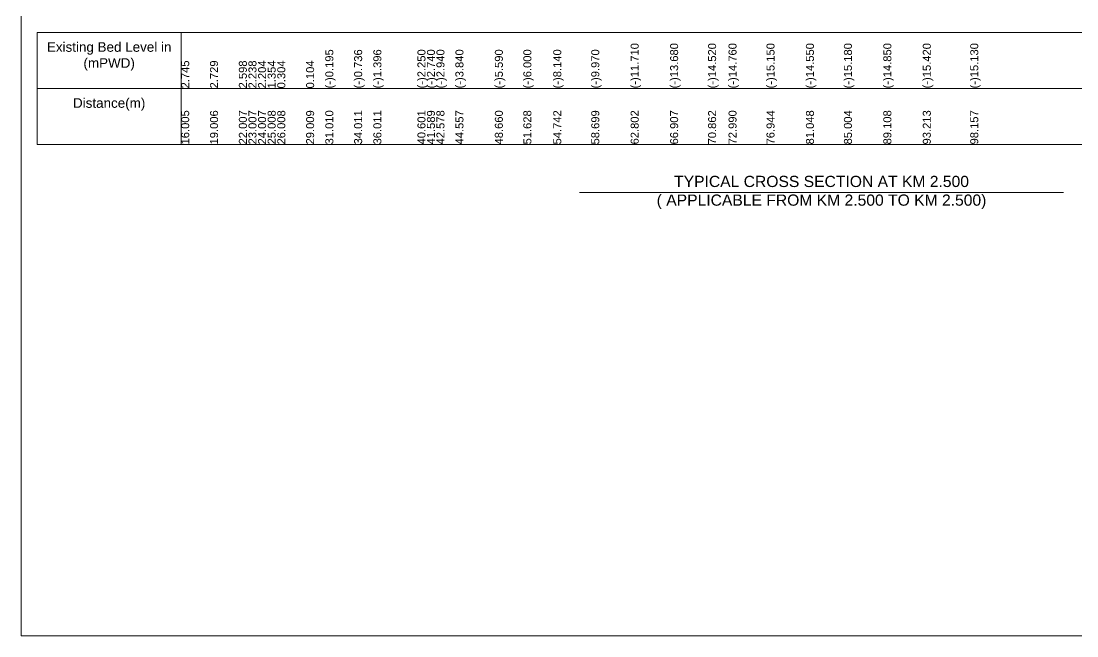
# Model space of a CAD drawing. Header units: inches. Extents: x 89000 to 845017, y -7071 to 0.
# Drawn here: x 520000 to 526595, y -7071 to -3229 of the extents above; entities that cross this region are included whole.
import ezdxf

# ---------------------------------------------------------------- set-up
doc = ezdxf.new("R2010")
doc.units = ezdxf.units.IN
doc.header["$LTSCALE"] = 7
doc.header["$MEASUREMENT"] = 0
for name, color, linetype, lineweight in [('Cross section Data Border', 7, 'Continuous', 9), ('Cross Section Labels', 7, 'Continuous', 9), ('Long Section Labels', 7, 'Continuous', 9)]:
    doc.layers.add(name, color=color, linetype=linetype, lineweight=lineweight)
doc.styles.get("Standard").update_dxf_attribs({"font": 'arial.ttf'})

msp = doc.modelspace()

# ---------------------------------------------------------------- linework, layer by layer
at = {"layer": 'Cross section Data Border'}
msp.add_lwpolyline([(520100, -3300), (526769.02137, -3300), (526769.02137, -4000), (520100, -4000)], close=True, dxfattribs=at)
for points in [[(521000, -3300), (521000, -4000)], [(520100, -3650), (526769.02137, -3650)]]:
    msp.add_lwpolyline(points, dxfattribs=at)
at = {"layer": 'Cross Section Labels'}
msp.add_lwpolyline([(520000, 0), (530000, 0), (530000, -7071), (520000, -7071)], close=True, dxfattribs=at)
msp.add_lwpolyline([(523488, -4300), (525000, -4300), (526512, -4300)], dxfattribs=at)

# ---------------------------------------------------------------- texts
at = {"layer": 'Cross section Data Border', "char_height": 60, "width": 800, "attachment_point": 5}
for s, insert in [('Existing Bed Level in (mPWD)', (520550, -3450)), ('Distance(m)', (520550, -3750))]:
    msp.add_mtext(s, dxfattribs=dict(at, insert=insert))
at = {"layer": 'Cross Section Labels', "insert": (525000, -4300), "char_height": 70, "attachment_point": 5}
msp.add_mtext('TYPICAL CROSS SECTION AT KM 2.500^J( APPLICABLE FROM KM 2.500 TO KM 2.500)', dxfattribs=at)
at = {"layer": 'Long Section Labels', "char_height": 50, "attachment_point": 1, "rotation": 90}
for s, insert in [('(-)0.195', (521900.27941, -3650)), ('(-)0.736', (522080.33529, -3650)), ('(-)1.396', (522200.37254, -3650)), ('(-)2.250', (522475.7844, -3650)), ('(-)2.740', (522535.06984, -3650)), ('(-)2.940', (522594.38865, -3650)), ('(-)3.840', (522713.11747, -3650)), ('(-)5.590', (522959.31304, -3650)), ('(-)6.000', (523137.38149, -3650)), ('(-)8.140', (523324.24663, -3650)), ('(-)9.970', (523561.64553, -3650)), ('(-)11.710', (523807.81354, -3650)), ('(-)13.680', (524054.13134, -3650)), ('(-)14.520', (524291.4188, -3650)), ('(-)14.760', (524419.07955, -3650)), ('(-)15.150', (524656.3242, -3650)), ('(-)14.550', (524902.6002, -3650)), ('(-)15.180', (525139.9404, -3650)), ('(-)14.850', (525386.15971, -3650)), ('(-)15.420', (525632.48203, -3650)), ('(-)15.130', (525929.09963, -3650)), ('2.745', (521000, -3650)), ('2.729', (521180.05588, -3650)), ('2.598', (521360.11176, -3650)), ('2.238', (521420.13039, -3650)), ('2.204', (521480.14902, -3650)), ('1.354', (521540.16764, -3650)), ('0.304', (521600.18627, -3650)), ('0.104', (521780.24215, -3650)), ('16.005', (521000, -4000)), ('19.006', (521180.05588, -4000)), ('22.007', (521360.11176, -4000)), ('23.007', (521420.13039, -4000)), ('24.007', (521480.14902, -4000)), ('25.008', (521540.16764, -4000)), ('26.008', (521600.18627, -4000)), ('29.009', (521780.24215, -4000)), ('31.010', (521900.27941, -4000)), ('34.011', (522080.33529, -4000)), ('36.011', (522200.37254, -4000)), ('40.601', (522475.7844, -4000)), ('41.589', (522535.06984, -4000)), ('42.578', (522594.38865, -4000)), ('44.557', (522713.11747, -4000)), ('48.660', (522959.31304, -4000)), ('51.628', (523137.38149, -4000)), ('54.742', (523324.24663, -4000)), ('58.699', (523561.64553, -4000)), ('62.802', (523807.81354, -4000)), ('66.907', (524054.13134, -4000)), ('70.862', (524291.4188, -4000)), ('72.990', (524419.07955, -4000)), ('76.944', (524656.3242, -4000)), ('81.048', (524902.6002, -4000)), ('85.004', (525139.9404, -4000)), ('89.108', (525386.15971, -4000)), ('93.213', (525632.48203, -4000)), ('98.157', (525929.09963, -4000))]:
    msp.add_mtext(s, dxfattribs=dict(at, insert=insert))

doc.saveas('drawing.dxf')
